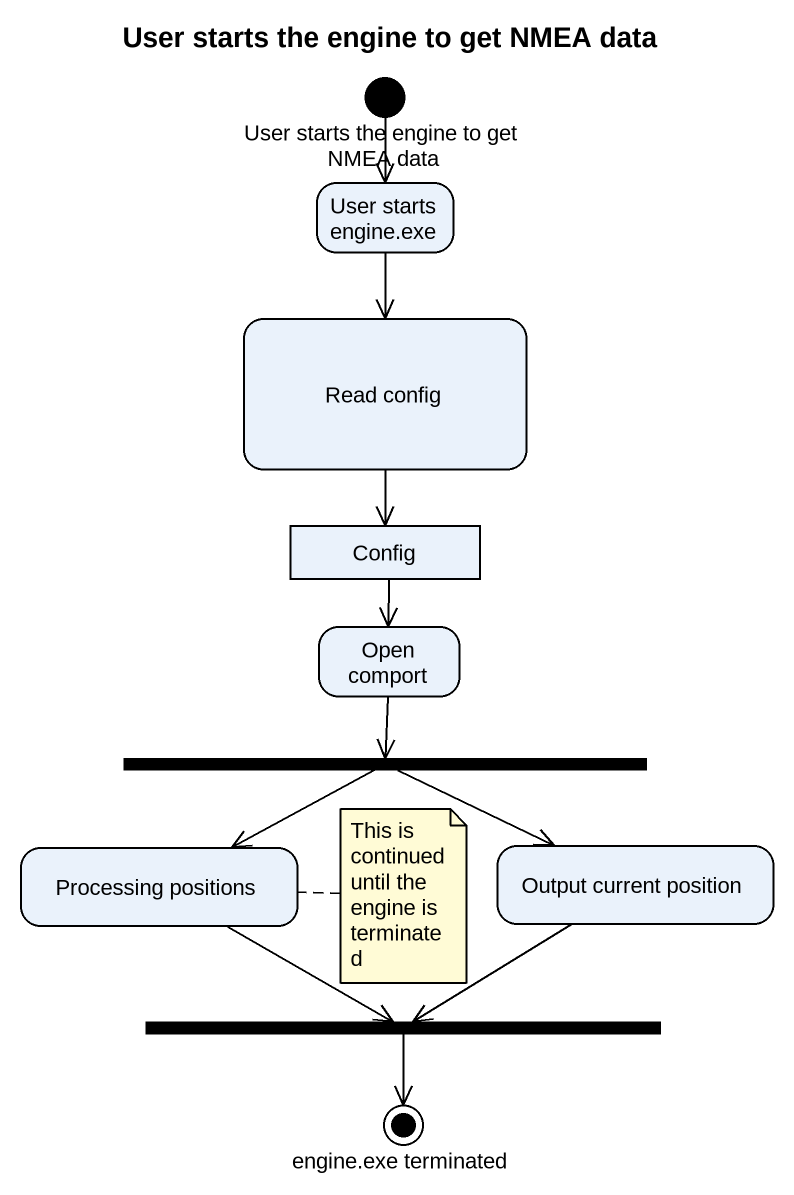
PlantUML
@startuml
title User starts the engine to get NMEA data
hide empty description
state "User starts the engine to get NMEA data" as User_starts_the_engine_to <<start>>
state "User starts engine.exe" as User_starts_engine_exe
state "Read config" as Read_config
state Config <<object>>
state "Open comport" as Open_comport
state fork1 <<fork>>
state "Processing positions" as Processing_positions
state "Output current position" as Output_current_position
state fork2 <<join>>
state "engine.exe terminated" as engine_exe_terminated <<end>>
User_starts_the_engine_to --> User_starts_engine_exe
User_starts_engine_exe --> Read_config
Read_config --> Config
Config --> Open_comport
Open_comport --> fork1
fork1 -left-> Processing_positions
fork1 -right-> Output_current_position
Processing_positions -right-> fork2
Output_current_position --> fork2
fork2 --> engine_exe_terminated
note right of Processing_positions : This is continued until the engine is terminated
@enduml
